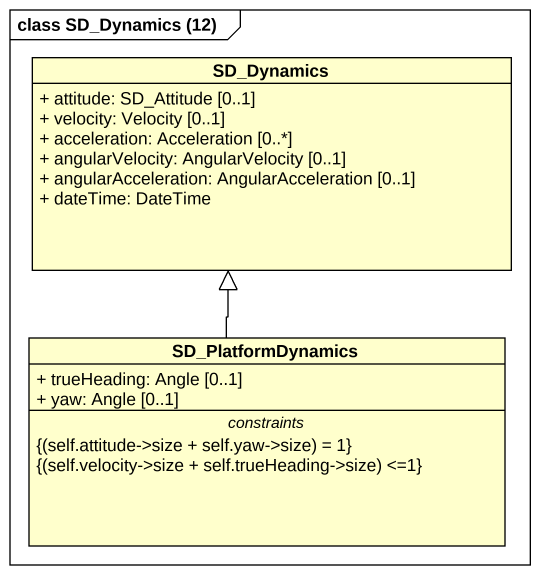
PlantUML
@startuml
mainframe class SD_Dynamics (12)
hide circle
hide empty members
skinparam classAttributeIconSize 0
class SD_Dynamics {
  + attitude: SD_Attitude [0..1]
  + velocity: Velocity [0..1]
  + acceleration: Acceleration [0..*]
  + angularVelocity: AngularVelocity [0..1]
  + angularAcceleration: AngularAcceleration [0..1]
  + dateTime: DateTime
}
class SD_PlatformDynamics {
  + trueHeading: Angle [0..1]
  + yaw: Angle [0..1]
  -- constraints --
  {field} {(self.attitude->size + self.yaw->size) = 1}
  {field} {(self.velocity->size + self.trueHeading->size) <=1}
}
SD_PlatformDynamics -up-|> SD_Dynamics
@enduml
